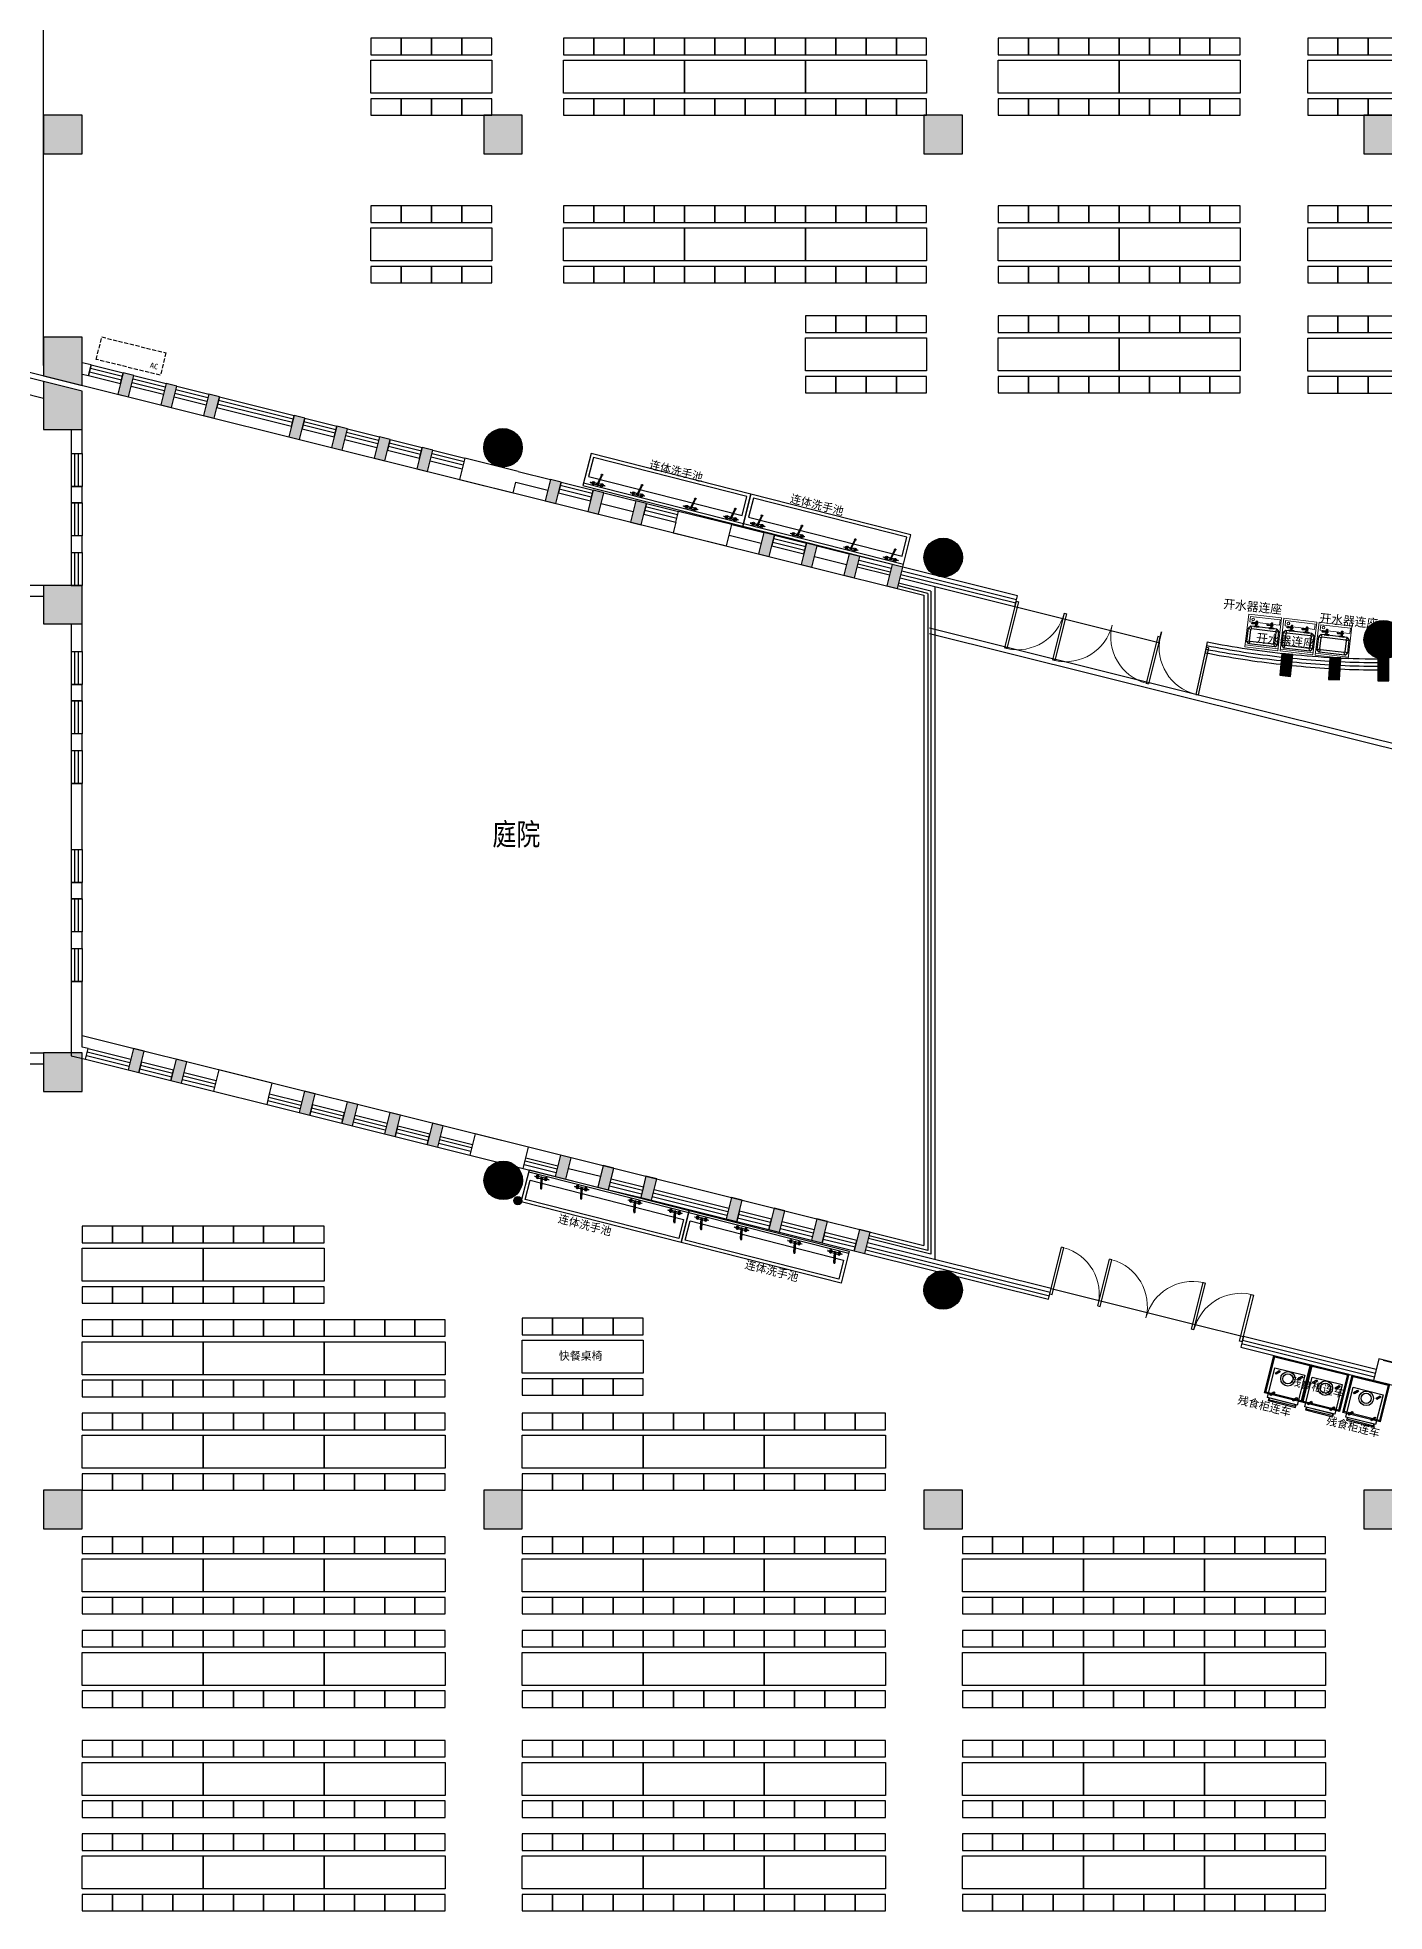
# Model space of a CAD drawing. Extents: x 1159254 to 1730927, y -477824 to -383968.
# Drawn here: x 1647919 to 1672403, y -454135 to -420061 of the extents above; entities that cross this region are included whole.
import ezdxf

# ---------------------------------------------------------------- set-up
doc = ezdxf.new("R2010")
doc.units = 0
doc.header["$LTSCALE"] = 1000
doc.linetypes.add('DASH', pattern=[0.35, 0.25, -0.1])
for name, color, linetype in [('0-空调出屋面', 41, 'Continuous'), ('COLUMN', 2, 'Continuous'), ('CURTWALL', 4, 'Continuous'), ('LG', 84, 'Continuous'), ('PUB_HATCH', 8, 'Continuous'), ('PUB_TEXT', 7, 'Continuous'), ('STAIR', 4, 'Continuous'), ('WALL', 6, 'Continuous'), ('WINDOW', 4, 'Continuous'), ('WS_厨房设备', 1, 'Continuous'), ('产品文字', 7, 'Continuous'), ('厨房布置', 4, 'Continuous'), ('空调', 205, 'Continuous')]:
    doc.layers.add(name, color=color, linetype=linetype)
doc.styles.add('HZ-1', font='MingLiU.ttf', dxfattribs={"width": 0.8})
doc.styles.get("Standard").update_dxf_attribs({"font": '', "width": 0.8})
doc.styles.add('WMF-宋体1', font='')
doc.styles.get('Standard').set_extended_font_data('SimSun')
doc.styles.get('WMF-宋体1').set_extended_font_data('SimSun')

# ---------------------------------------------------------------- blocks, each defined once
blk = doc.blocks.new('A$C03080C26')
at = {"layer": '厨房布置'}
for points in [[(-1650, 1100), (-1650, 1400), (-2200, 1400), (-2200, 1100)], [(-1100, 1100), (-1100, 1400), (-1650, 1400), (-1650, 1100)], [(-1650, 1100), (-1650, 1400), (-1650, 1400), (-1650, 1100)], [(-550, 1100), (-550, 1400), (-1100, 1400), (-1100, 1100)], [(0, 1100), (0, 1400), (-550, 1400), (-550, 1100)], [(-2200, 1000), (0, 1000), (0, 400), (-2200, 400)], [(-1650, 0), (-1650, 300), (-2200, 300), (-2200, 0)], [(-1100, 0), (-1100, 300), (-1650, 300), (-1650, 0)], [(-1650, 0), (-1650, 300), (-1650, 300), (-1650, 0)], [(-550, 0), (-550, 300), (-1100, 300), (-1100, 0)], [(0, 0), (0, 300), (-550, 300), (-550, 0)]]:
    blk.add_lwpolyline(points, close=True, dxfattribs=at)
blk = doc.blocks.new('vhjkghkghkl')
at = {"layer": '空调', "linetype": 'DASH', "ltscale": 0.3}
blk.add_lwpolyline([(134071, 540199), (134071, 539779), (132871, 539779), (132871, 540199), (134071, 540199)], close=True, dxfattribs=at)
at = {"layer": '空调', "linetype": 'DASH', "ltscale": 0.3, "style": 'HZ-1'}
blk.add_text('AC', height=100, dxfattribs=at).set_placement((133846, 539867))
blk = doc.blocks.new('水龙头')
at = {"color": 252}
for p, q in [((-136, -15), (-90, -14)), ((-136, -18), (-90, -19)), ((-52, -2), (-4, -2)), ((-52, -31), (-6, -31)), ((4, -2), (51, -2)), ((12, -31), (51, -31)), ((23, -194), (26, -209)), ((49, -204), (46, -189)), ((136, -15), (90, -14)), ((136, -18), (90, -19))]:
    blk.add_line(p, q, dxfattribs=at)
for points in [[(13, -7), (0, 0), (-14, -8), (-14, -25), (-7, -29)], [(11, -26), (13, -25), (13, -7)]]:
    blk.add_lwpolyline(points, dxfattribs=at)
blk.add_lwpolyline([(26, -194), (-9, -18, -1.00756), (9, -15), (43, -190)], format="xyb", dxfattribs=at)
for centre in [(-78, -16), (77, -16)]:
    blk.add_circle(centre, 10.9, dxfattribs=at)
for centre, radius, start, end in [((-78, -16), 27.5, 36.2116, 175.3449), ((77, -16), 27.5, 4.6931, 143.7884), ((-136, -16), 1, 91.3387, 171.564), ((-132, -16), 4.53, 171.564, 188.436), ((-136, -17), 1, 188.436, 268.6613), ((-78, -16), 27.5, 184.6551, 323.7884), ((-78, -16), 16, 189.0003, 170.9997), ((-77, -16), 12.9, 168.3562, 191.6438), ((-52, 3), 5, 216.2116, 270), ((-52, -36), 5, 90, 143.7884), ((51, 3), 5, 270, 323.7884), ((51, -36), 5, 36.2116, 90), ((77, -16), 27.5, 216.2116, 355.3069), ((77, -16), 16, 9.0664, 350.9336), ((77, -16), 12.9, 348.3562, 11.6438), ((136, -16), 1, 8.436, 88.6613), ((136, -17), 1, 271.3387, 351.564), ((132, -16), 4.53, 351.564, 8.436)]:
    blk.add_arc(centre, radius, start, end, dxfattribs=at)
for centre, start_param, end_param in [((34, -192), 5.611234, 10.096729), ((34, -190), 6.955136, 8.752827), ((37, -206), 0, 3.141593)]:
    blk.add_ellipse(centre, major_axis=(-11.3, -2.2), ratio=0.233596, start_param=start_param, end_param=end_param, dxfattribs=at)
blk = doc.blocks.new('*U96')
blk.add_line((0, 40), (3000, 40))
blk.add_lwpolyline([(0, 600), (3000, 600), (3000, 0), (0, 0)], close=True)
at = {"color": 252}
blk.add_lwpolyline([(60, 540), (2940, 540), (2940, 180), (60, 180)], close=True, dxfattribs=at)
at = {"color": 1, "rotation": 180}
for p in [(246, 70), (996, 70), (1996, 70), (2746, 70)]:
    blk.add_blockref('水龙头', p, dxfattribs=at)
blk = doc.blocks.new('Custom_79')
at = {"color": 252}
for p, q in [((0, 700), (20, 680)), ((90, 806), (602, 806)), ((101, 806), (101, 771)), ((590, 806), (590, 771)), ((680, 680), (700, 700)), ((20, 20), (0, 0)), ((680, 20), (700, 0))]:
    blk.add_line(p, q, dxfattribs=at)
blk.add_lwpolyline([(0, 700), (700, 700), (700, 0), (0, 0)], close=True)
for points in [[(70, 771), (630, 771), (630, 213), (70, 213)], [(90, 771), (602, 771), (602, 822), (90, 822)], [(96, 661), (157, 721), (176, 702), (116, 642)], [(520, 661), (580, 721), (599, 702), (539, 642)], [(20, 680), (680, 680), (680, 20), (20, 20)], [(96, 262), (157, 322), (176, 303), (116, 242)], [(520, 262), (580, 322), (599, 303), (539, 242)]]:
    blk.add_lwpolyline(points, close=True, dxfattribs=at)
blk.add_circle((350, 350), 132)
blk.add_circle((350, 350), 92.5, dxfattribs=at)
blk = doc.blocks.new('Custom_59')
at = {"lineweight": 13}
for p, q in [((0, 601), (0, 0)), ((600, 601), (0, 601)), ((600, 0), (0, 0))]:
    blk.add_line(p, q, dxfattribs=at)
for p, q in [((62, 385), (23, 346)), ((23, 101), (23, 346)), ((537, 385), (62, 385)), ((537, 385), (576, 346)), ((576, 346), (576, 101)), ((62, 62), (23, 101)), ((537, 62), (62, 62)), ((537, 62), (576, 101))]:
    blk.add_line(p, q)
at = {"color": 252}
for p, q in [((23, 346), (70, 326)), ((62, 385), (81, 338)), ((149, 437), (83, 432)), ((84, 453), (149, 447)), ((119, 385), (119, 400)), ((119, 400), (203, 400)), ((119, 385), (203, 385)), ((149, 450), (149, 481)), ((149, 400), (149, 437)), ((173, 447), (173, 481)), ((173, 400), (173, 437)), ((203, 400), (203, 385)), ((426, 437), (360, 432)), ((361, 453), (426, 447)), ((396, 385), (396, 400)), ((396, 400), (479, 400)), ((396, 385), (479, 385)), ((426, 450), (426, 481)), ((426, 400), (426, 437)), ((450, 447), (450, 481)), ((450, 400), (450, 437)), ((479, 400), (479, 385)), ((537, 385), (518, 338)), ((576, 346), (529, 326)), ((23, 101), (70, 121)), ((62, 62), (81, 109)), ((81, 338), (70, 326)), ((70, 121), (70, 326)), ((81, 109), (70, 121)), ((518, 338), (81, 338)), ((518, 109), (81, 109)), ((518, 338), (529, 326)), ((518, 109), (529, 121)), ((537, 62), (518, 109)), ((529, 326), (529, 121)), ((576, 101), (529, 121))]:
    blk.add_line(p, q, dxfattribs=at)
at = {"color": 8, "lineweight": 9}
for p, q in [((35, 464), (35, 561)), ((35, 561), (576, 561)), ((149, 464), (35, 464)), ((426, 464), (173, 464)), ((576, 464), (450, 464)), ((576, 561), (576, 464))]:
    blk.add_line(p, q, dxfattribs=at)
at = {"linetype": 'ByBlock', "lineweight": 13, "ltscale": 100}
blk.add_line((600, 0), (600, 601), dxfattribs=at)
at = {"color": 252, "lineweight": 13}
blk.add_line((600, 36), (0, 36), dxfattribs=at)
at = {"color": 8, "lineweight": 9}
blk.add_circle((91, 514), 24.2, dxfattribs=at)
at = {"color": 252, "extrusion": (0, 0, -1)}
for centre, major_axis, ratio, start_param, end_param in [((84, 443), (-7.58, -7.58), 1, -0.76365, 2.377942), ((161, 442), (13.3, -13.3), 1, 2.679403, 3.219406), ((161, 442), (13.3, -13.3), 1, 1.492983, 2.058838), ((161, 442), (-9.32, -9.32), 1, 3.926991, 10.210176), ((161, 481), (-9.25, -9.25), 0.881702, 0.848183, 3.989776), ((161, 442), (13.3, -13.3), 1, 4.634575, 6.360999), ((361, 443), (-7.58, -7.58), 1, -0.76365, 2.377942), ((438, 442), (13.3, -13.3), 1, 2.679403, 3.219406), ((438, 442), (13.3, -13.3), 1, 1.492983, 2.058838), ((438, 442), (-9.32, -9.32), 1, 3.926991, 10.210176), ((438, 481), (-9.25, -9.25), 0.881702, 0.848183, 3.989776), ((438, 442), (13.3, -13.3), 1, 4.634575, 6.360999)]:
    blk.add_ellipse(centre, major_axis=major_axis, ratio=ratio, start_param=start_param, end_param=end_param, dxfattribs=at)
blk = doc.blocks.new('_FZH')
blk.add_lwpolyline([(-0.5, -0.5), (0.5, -0.5), (0.5, 0.5), (-0.5, 0.5)], close=True)
at = {"layer": 'PUB_HATCH'}
blk.add_solid([(-0.5, -0.5), (0.5, -0.5), (-0.5, 0.5), (0.5, 0.5)], dxfattribs=at)
blk = doc.blocks.new('_YZH')
blk.add_circle((0, 0), 0.5)
at = {"layer": 'PUB_HATCH', "const_width": 0.5}
blk.add_lwpolyline([(-0.25, 0, 1), (0.25, 0, 1)], format="xyb", close=True, dxfattribs=at)
blk = doc.blocks.new('$WINLIB2D$00000001')
at = {"color": 0}
for points in [[(-0.5, 0.5), (-0.5, -0.5)], [(-0.5, 0.5), (0.5, 0.5)], [(0.5, -0.5), (0.5, 0.5)], [(0.5, 0.167), (-0.5, 0.167)], [(0.5, -0.167), (-0.5, -0.167)], [(-0.5, -0.5), (0.5, -0.5)]]:
    blk.add_lwpolyline(points, dxfattribs=at)
blk = doc.blocks.new('$DorLib2D$00000001')
for p, q in [((0.45, 0.975), (0.5, 0.975)), ((0.45, 0), (0.45, 0.975)), ((0.5, 0), (0.5, 0.975)), ((0.5, 0), (0.45, 0))]:
    blk.add_line(p, q)
at = {"lineweight": 13}
blk.add_arc((0.475, 0), 0.975, 91.4693, 180, dxfattribs=at)
blk = doc.blocks.new('$DorLib2D$00000002')
for p, q in [((-0.5, 0), (-0.5, 0.4875)), ((-0.475, 0.4875), (-0.5, 0.4875)), ((-0.475, 0), (-0.475, 0.4875)), ((0.475, 0), (0.475, 0.4875)), ((0.475, 0.4875), (0.5, 0.4875)), ((0.5, 0), (0.5, 0.4875)), ((-0.5, 0), (-0.475, 0)), ((0.5, 0), (0.475, 0))]:
    blk.add_line(p, q)
at = {"lineweight": 13}
for centre, start, end in [((-0.4875, 0), 0, 88.53072), ((0.4875, 0), 91.46928, 180)]:
    blk.add_arc(centre, 0.4875, start, end, dxfattribs=at)
blk = doc.blocks.new('$TCHSYS$WIN2D')
for p, q in [((-0.5, 0.5), (0.5, 0.5)), ((-0.5, 0.5), (-0.5, -0.5)), ((0.5, 0.167), (-0.5, 0.167)), ((0.5, 0.5), (0.5, -0.5)), ((0.5, -0.167), (-0.5, -0.167)), ((-0.5, -0.5), (0.5, -0.5))]:
    blk.add_line(p, q)

msp = doc.modelspace()

# ---------------------------------------------------------------- hatches: boundary and pattern name
at = {"layer": '0-空调出屋面'}
h = msp.add_hatch(dxfattribs=at)
h.set_pattern_fill('ANSI31', color=256, scale=10, style=0)
h.set_pattern_definition([(315, (1656584.627, -441144.79), (-11.2253, -11.2253), [])])
h.paths.add_polyline_path([(1656584.6, -441209.8, -1), (1656714.6, -441209.8, -1)])
at = {"layer": 'PUB_HATCH'}
for points in [[(1648729.8, -425512), (1648029.8, -425512), (1648029.8, -426212), (1648729.8, -426386.6)], [(1648029.8, -427189.6), (1648729.8, -427189.6), (1648729.8, -426489.6), (1648029.8, -426315.1)]]:
    msp.add_hatch(color=256, dxfattribs=at).paths.add_polyline_path(points)

# ---------------------------------------------------------------- linework, layer by layer
at = {"layer": '0-空调出屋面'}
for radius in [75, 65]:
    msp.add_circle((1656649.6, -441209.8), radius, dxfattribs=at)
at = {"layer": 'COLUMN'}
for p, q in [((1648729.8, -425512), (1648029.8, -425512)), ((1648029.8, -425512), (1648029.8, -426212)), ((1648729.8, -426386.6), (1648729.8, -425512)), ((1648029.8, -426212), (1648729.8, -426386.6)), ((1648729.8, -426489.6), (1648029.8, -426315.1)), ((1648029.8, -426315.1), (1648029.8, -427189.6)), ((1648729.8, -427189.6), (1648729.8, -426489.6)), ((1648029.8, -427189.6), (1648729.8, -427189.6)), ((1655640.1, -427903.4), (1655591.7, -428097.4)), ((1656658.8, -427951.2), (1655688.5, -427709.3)), ((1655591.7, -428097.4), (1656562, -428339.4)), ((1656562, -428339.4), (1656610.4, -428145.3)), ((1659521.3, -428871.1), (1659472.9, -429065.1)), ((1660540, -428918.9), (1659569.7, -428677)), ((1660443.2, -429307.1), (1660540, -428918.9)), ((1659472.9, -429065.1), (1660443.2, -429307.1)), ((1651217, -438832.2), (1651168.6, -439026.3)), ((1652187.3, -439074.2), (1651217, -438832.2)), ((1652138.9, -439268.2), (1652187.3, -439074.2)), ((1651120.2, -439220.4), (1652090.5, -439462.3)), ((1655874.4, -439993.5), (1655826, -440187.5)), ((1656844.7, -440235.4), (1655874.4, -439993.5)), ((1656796.3, -440429.4), (1656844.7, -440235.4)), ((1655777.6, -440381.6), (1656747.9, -440623.5)), ((1672301.6, -444089.2), (1672204.8, -444477.4)), ((1673077.9, -444282.8), (1672301.6, -444089.2)), ((1672204.8, -444477.4), (1672205.1, -444477.4)), ((1672205.1, -444477.4), (1672981.1, -444670.9))]:
    msp.add_line(p, q, dxfattribs=at)
at = {"layer": 'CURTWALL'}
for p, q in [((1663596.5, -429887.1), (1665682.6, -430407.3)), ((1663612.6, -429822.5), (1665698.8, -430342.6)), ((1663628.8, -429757.8), (1665714.9, -430277.9)), ((1665731, -430213.2), (1663644.9, -429693.1)), ((1665682.6, -430407.3), (1665731, -430213.2)), ((1668350.8, -430866.4), (1668302.4, -431060.5)), ((1668303.4, -431060.7), (1668351.8, -430866.6)), ((1668318.6, -430995.8), (1668319.5, -430996)), ((1668334.7, -430931.1), (1668335.7, -430931.3)), ((1668351.8, -430866.6), (1668350.8, -430866.4)), ((1668302.4, -431060.5), (1668303.4, -431060.7)), ((1669181.4, -431051.1), (1669143, -431247.4)), ((1662957.8, -442171.8), (1666295.9, -443004.1)), ((1662973.9, -442107.1), (1666312, -442939.4)), ((1662990.1, -442042.4), (1666328.2, -442874.7)), ((1666344.3, -442810), (1663006.2, -441977.7)), ((1666295.9, -443004.1), (1666344.3, -442810)), ((1669837.4, -443681), (1669789, -443875)), ((1669789, -443875), (1672204.8, -444477.4)), ((1669805.1, -443810.3), (1672221, -444412.7)), ((1669821.2, -443745.6), (1672237.1, -444348)), ((1672253.2, -444283.3), (1669837.4, -443681))]:
    msp.add_line(p, q, dxfattribs=at)
for radius, start, end in [(16850, 258.92497, 263.65904), (16783.3, 258.92497, 263.65737), (16716.7, 258.92497, 263.65568), (16650, 258.92497, 263.9981), (16650, 264.1622, 267), (16716.7, 264.34118, 266.65725), (16650, 267, 269.99905), (16850, 264.33911, 266.65996), (16783.3, 264.34014, 266.65861), (16850, 267.34004, 269.65901), (16783.3, 267.34139, 269.65734), (16716.7, 267.34275, 269.65565)]:
    msp.add_arc((1672379.8, -414711.2), radius, start, end, dxfattribs=at)
at = {"layer": 'LG'}
for p, q in [((1664154.8, -430130.9), (1663572, -429985.6)), ((1664104.8, -430170), (1663559.9, -430034.1)), ((1664104.8, -430170), (1664104.8, -442118.7)), ((1664154.8, -430130.9), (1664154.8, -442182.7)), ((1664154.8, -442182.7), (1663025.3, -441901.1)), ((1664104.8, -442118.7), (1663037.4, -441852.6))]:
    msp.add_line(p, q, dxfattribs=at)
at = {"layer": 'STAIR', "color": 8, "ltscale": 3}
for p, q in [((1626428.2, -420826.2), (1648379.8, -426299.3)), ((1664129.8, -430793.1), (1675245.4, -433564.5)), ((1664129.8, -430896.1), (1675221.2, -433661.5))]:
    msp.add_line(p, q, dxfattribs=at)
at = {"layer": 'STAIR'}
for p, q in [((1648379.8, -426299.3), (1664029.8, -430201.3)), ((1664029.8, -430201.3), (1664029.8, -442025.4)), ((1664229.8, -430045), (1664229.8, -442282.8))]:
    msp.add_line(p, q, dxfattribs=at)
msp.add_lwpolyline([(1648729.8, -438209.3), (1664029.8, -442025.4)], dxfattribs=at)
msp.add_lwpolyline([(1672379.8, -444108), (1680840.2, -446218.2), (1681145, -446294.2, -0.40792), (1685605.2, -453899.1), (1685556.1, -454096), (1681260.5, -471324.8), (1640679.8, -471324.8)], format="xyb", dxfattribs=at)
at = {"layer": 'WALL', "color": 3}
msp.add_line((1648029.8, -426024.2), (1648029.8, -399724.8), dxfattribs=at)
at = {"layer": 'WALL'}
for p, q in [((1648029.8, -426315.1), (1647278.3, -426127.8)), ((1648896.4, -426015.9), (1648729.8, -425974.3)), ((1648729.8, -426180.4), (1648848, -426209.9)), ((1648848, -426209.9), (1648896.4, -426015.9)), ((1648029.8, -426624.3), (1646828.5, -426324.8)), ((1648529.8, -427189.6), (1648529.8, -427624.8)), ((1648729.8, -427624.8), (1648729.8, -427189.6)), ((1648529.8, -427624.8), (1648729.8, -427624.8)), ((1656658.8, -427951.2), (1657241, -428096.4)), ((1648729.8, -428224.8), (1648529.8, -428224.8)), ((1648529.8, -428224.8), (1648529.8, -428524.8)), ((1648729.8, -428524.8), (1648729.8, -428224.8)), ((1656610.4, -428145.3), (1657192.6, -428290.5)), ((1648529.8, -428524.8), (1648729.8, -428524.8)), ((1658162.9, -428532.4), (1658745, -428677.5)), ((1658211.2, -428338.3), (1658793.4, -428483.5)), ((1660540, -428918.9), (1661122.1, -429064.1)), ((1648729.8, -429124.8), (1648529.8, -429124.8)), ((1648529.8, -429124.8), (1648529.8, -429424.8)), ((1648729.8, -429424.8), (1648729.8, -429124.8)), ((1660491.6, -429113), (1661073.8, -429258.1)), ((1662092.4, -429306), (1662674.6, -429451.2)), ((1648529.8, -429424.8), (1648729.8, -429424.8)), ((1662044, -429500.1), (1662626.2, -429645.2)), ((1648029.8, -430024.8), (1640729.8, -430024.8)), ((1648029.8, -430224.8), (1640729.8, -430224.8)), ((1648529.8, -430724.8), (1648529.8, -431224.8)), ((1648729.8, -431224.8), (1648729.8, -430724.8)), ((1648529.8, -431224.8), (1648729.8, -431224.8)), ((1648729.8, -431824.8), (1648529.8, -431824.8)), ((1648529.8, -431824.8), (1648529.8, -432124.8)), ((1648729.8, -432124.8), (1648729.8, -431824.8)), ((1648529.8, -432124.8), (1648729.8, -432124.8)), ((1648729.8, -432724.8), (1648529.8, -432724.8)), ((1648529.8, -432724.8), (1648529.8, -433024.8)), ((1648729.8, -433024.8), (1648729.8, -432724.8)), ((1648529.8, -433024.8), (1648729.8, -433024.8)), ((1648729.8, -433624.8), (1648529.8, -433624.8)), ((1648529.8, -433624.8), (1648529.8, -434824.8)), ((1648729.8, -434824.8), (1648729.8, -433624.8)), ((1648529.8, -434824.8), (1648729.8, -434824.8)), ((1648729.8, -435424.8), (1648529.8, -435424.8)), ((1648529.8, -435424.8), (1648529.8, -435724.8)), ((1648729.8, -435724.8), (1648729.8, -435424.8)), ((1648529.8, -435724.8), (1648729.8, -435724.8)), ((1648729.8, -436324.8), (1648529.8, -436324.8)), ((1648529.8, -436324.8), (1648529.8, -436624.8)), ((1648729.8, -436624.8), (1648729.8, -436324.8)), ((1648529.8, -436624.8), (1648729.8, -436624.8)), ((1648729.8, -437224.8), (1648529.8, -437224.8)), ((1648529.8, -437224.8), (1648529.8, -438574.5)), ((1648729.8, -438418.2), (1648729.8, -437224.8)), ((1640729.8, -438524.8), (1648029.8, -438524.8)), ((1648839.9, -438445.7), (1648729.8, -438418.2)), ((1648791.5, -438639.7), (1648839.9, -438445.7)), ((1640729.8, -438724.8), (1648029.8, -438724.8)), ((1648529.8, -438574.5), (1648791.5, -438639.7)), ((1657524.1, -440817), (1658106.3, -440962.2)), ((1657572.5, -440623), (1658154.7, -440768.1))]:
    msp.add_line(p, q, dxfattribs=at)
at = {"layer": 'WINDOW'}
for p, q in [((1665682.6, -430407.3), (1666555.9, -430625)), ((1666555.9, -430625), (1668302.4, -431060.5)), ((1666344.3, -442810), (1667217.6, -443027.8)), ((1667217.6, -443027.8), (1668964.1, -443463.2)), ((1668964.1, -443463.2), (1669837.4, -443681))]:
    msp.add_line(p, q, dxfattribs=at)

# ---------------------------------------------------------------- block references
at = {"layer": 'COLUMN', "xscale": 700, "yscale": 700, "zscale": 700}
for name, p in [('_FZH', (1648379.8, -421824.8)), ('_FZH', (1656379.8, -421824.8)), ('_FZH', (1664379.8, -421824.8)), ('_FZH', (1672379.8, -421824.8)), ('_YZH', (1656379.8, -427521)), ('_YZH', (1664381.6, -429516)), ('_FZH', (1648379.8, -430374.8)), ('_YZH', (1672379.8, -431011.2)), ('_FZH', (1648379.8, -438874.8)), ('_YZH', (1656384.2, -440842)), ('_YZH', (1664379.8, -442835.5)), ('_FZH', (1648379.8, -446824.8)), ('_FZH', (1656379.8, -446824.8)), ('_FZH', (1664379.8, -446824.8)), ('_FZH', (1672379.8, -446824.8))]:
    msp.add_blockref(name, p, dxfattribs=at)
at = {"layer": 'COLUMN'}
for p, xscale, yscale, zscale, rotation in [((1649527.2, -426379.3), 399.9999999999371, 200.000000000025, 200.000000000025, 76.00000000002387), ((1650303.5, -426572.8), 400.0000000000501, 200.000000000025, 200.000000000025, 76.00000000002791), ((1651079.7, -426766.4), 399.9999999999371, 200.000000000025, 200.000000000025, 76.00000000002387), ((1652632.2, -427153.4), 399.9999999999371, 200.000000000025, 200.000000000025, 76.00000000002387), ((1653408.4, -427347), 399.9999999999371, 200.000000000025, 200.000000000025, 76.00000000002387), ((1654184.7, -427540.5), 400.0000000000501, 200.000000000025, 200.000000000025, 76.00000000002791), ((1654960.9, -427734), 399.9999999998807, 199.9999999997991, 199.9999999997991, 76.00000000005622), ((1657289.6, -428314.7), 399.9999999999371, 200.000000000025, 200.000000000025, 76.00000000002387), ((1658065.8, -428508.2), 399.9999999999371, 200.000000000025, 200.000000000025, 76.00000000002387), ((1658842.1, -428701.7), 399.9999999999371, 200.000000000025, 200.000000000025, 76.00000000002387), ((1661170.8, -429282.3), 399.9999999999937, 199.9999999997991, 199.9999999997991, 76.00000000006025), ((1661947, -429475.9), 399.9999999999371, 200.000000000025, 200.000000000025, 76.00000000002387), ((1662723.3, -429669.4), 400.0000000000501, 200.000000000025, 200.000000000025, 76.00000000002791), ((1663499.5, -429863), 399.9999999999371, 200.000000000025, 200.000000000025, 76.00000000002387), ((1670618.2, -431468.9), 199.9999999998586, 399.9999999999728, 399.9999999999728, 174.0801537688131), ((1671497.9, -431538.1), 400.000000000026, 199.9999999999549, 199.9999999999549, 267.0000000192142), ((1672379.5, -431561.2), 199.9999999997648, 399.9999999999953, 399.9999999999953, 180.0801537297271), ((1649713.1, -438663.4), 400.0000000000501, 200.000000000025, 200.000000000025, 76.00000000002791), ((1650489.4, -438857), 399.9999999998241, 200.000000000025, 200.000000000025, 76.00000000001982), ((1652818.1, -439437.6), 399.9999999998241, 200.000000000025, 200.000000000025, 76.00000000001982), ((1653594.3, -439631.1), 400.0000000000501, 199.9999999997991, 199.9999999997991, 76.00000000002791), ((1654370.5, -439824.6), 400.0000000000501, 200.000000000025, 200.000000000025, 76.00000000002791), ((1655146.8, -440018.2), 399.9999999999371, 200.000000000025, 200.000000000025, 76.00000000002387), ((1657475.5, -440598.8), 400.0000000000501, 200.000000000025, 200.000000000025, 76.00000000002791), ((1658251.7, -440792.3), 400.0000000000501, 200.000000000025, 200.000000000025, 76.00000000002791), ((1659028, -440985.9), 399.9999999999371, 200.000000000025, 200.000000000025, 76.00000000002387), ((1660580.4, -441372.9), 400.0000000000501, 200.000000000025, 200.000000000025, 76.00000000002791), ((1661356.7, -441566.5), 399.9999999997678, 200.000000000025, 200.000000000025, 76.0000000000522), ((1662132.9, -441760), 399.9999999999371, 200.000000000025, 200.000000000025, 76.00000000002387), ((1662909.2, -441953.6), 399.9999999998241, 199.9999999997991, 199.9999999997991, 76.00000000001982)]:
    msp.add_blockref('_FZH', p, dxfattribs=dict(at, xscale=xscale, yscale=yscale, zscale=zscale, rotation=rotation))
at = {"layer": 'WINDOW'}
for name, p, xscale, yscale, zscale, rotation in [('$WINLIB2D$00000001', (1649163.3, -426185.5), 600, 200, 600, 345.9999999999987), ('$WINLIB2D$00000001', (1649939.5, -426379), 600, -200, 600, 345.9999999999996), ('$WINLIB2D$00000001', (1650715.8, -426572.6), 600, -200, 600, 345.9999999999996), ('$WINLIB2D$00000001', (1651880.1, -426862.9), 1400, 200, 1400, 345.9999999999996), ('$WINLIB2D$00000001', (1653044.5, -427153.2), 600, 200, 600, 345.9999999999955), ('$WINLIB2D$00000001', (1653820.7, -427346.7), 600, -200, 600, 346.0000000000077), ('$TCHSYS$WIN2D', (1648629.8, -427924.8), -600, 200, -600, 89.99999999997713), ('$WINLIB2D$00000001', (1654597, -427540.2), 600, 200, 600, 345.9999999999915), ('$WINLIB2D$00000001', (1655373.2, -427733.8), 600, -200, 600, 345.9999999999996), ('$WINLIB2D$00000001', (1657701.9, -428314.4), 600, 200, 600, 346.0000000000036), ('$TCHSYS$WIN2D', (1648629.8, -428824.8), -600, -200, -600, 89.99999999997713), ('$WINLIB2D$00000001', (1659254.4, -428701.5), 600, 200, 600, 345.9999999999996), ('$WINLIB2D$00000001', (1661583.1, -429282.1), 600, 200, 600, 345.9999999999915), ('$TCHSYS$WIN2D', (1648629.8, -429724.8), -600, 200, -600, 89.99999999997713), ('$WINLIB2D$00000001', (1663135.6, -429669.2), -600, 200, -600, 345.9999999999915), ('$DorLib2D$00000001', (1666143.5, -430419.1), -900, -900, -900, 346.0000000000003), ('$DorLib2D$00000002', (1667453.4, -430745.7), -1800, -1800, -1800, 346.0000000000003), ('$DorLib2D$00000001', (1668767, -431060.8), 900, -900, 900, 347.5394748361617), ('$TCHSYS$WIN2D', (1648629.8, -431524.8), -600, 200, -600, 89.999999999977), ('$TCHSYS$WIN2D', (1648629.8, -432424.8), -600, -200, -600, 89.999999999977), ('$TCHSYS$WIN2D', (1648629.8, -433324.8), -600, 200, -600, 89.999999999977), ('$TCHSYS$WIN2D', (1648629.8, -435124.8), -600, 200, -600, 89.999999999977), ('$TCHSYS$WIN2D', (1648629.8, -436024.8), -600, -200, -600, 89.999999999977), ('$TCHSYS$WIN2D', (1648629.8, -436924.8), -600, 200, -600, 89.999999999977), ('$WINLIB2D$00000001', (1649203.8, -438639.5), 800, -200, 800, 346.0000000000027), ('$WINLIB2D$00000001', (1650077.1, -438857.2), 600, 200, 600, 345.9999999999996), ('$WINLIB2D$00000001', (1650853.3, -439050.8), 600, -200, 600, 346.0000000000016), ('$WINLIB2D$00000001', (1652405.8, -439437.8), 600, -200, 600, 345.9999999999915), ('$WINLIB2D$00000001', (1653182, -439631.4), 600, 200, 600, 346.0000000000117), ('$WINLIB2D$00000001', (1653958.2, -439824.9), 600, -200, 600, 345.9999999999874), ('$WINLIB2D$00000001', (1654734.5, -440018.4), 600, 200, 600, 346.0000000000117), ('$WINLIB2D$00000001', (1655510.7, -440212), 600, -200, 600, 345.9999999999955), ('$WINLIB2D$00000001', (1657063.2, -440599.1), 600, -200, 600, 346.0000000000036), ('$WINLIB2D$00000001', (1658615.7, -440986.1), 600, -200, 600, 346.0000000000077), ('$WINLIB2D$00000001', (1659780, -441276.4), 1400, -200, 1400, 345.9999999999976), ('$WINLIB2D$00000001', (1660944.4, -441566.7), 600, 200, 600, 345.9999999999996), ('$WINLIB2D$00000001', (1661720.6, -441760.3), 600, -200, 600, 346.0000000000036), ('$WINLIB2D$00000001', (1662496.8, -441953.8), 600, 200, 600, 345.9999999999956), ('$DorLib2D$00000001', (1666756.7, -443015.9), -900, 900, -900, 345.9999999999993), ('$DorLib2D$00000002', (1668066.6, -443342.5), -1800, 1800, -1800, 345.9999999999993), ('$DorLib2D$00000001', (1669376.5, -443669.1), 900, 900, 900, 345.9999999999993)]:
    msp.add_blockref(name, p, dxfattribs=dict(at, xscale=xscale, yscale=yscale, zscale=zscale, rotation=rotation))
at = {"layer": 'WS_厨房设备', "xscale": -1, "rotation": 345.7231730149649}
for p in [(1660739.9, -428944.2), (1663647.2, -429684.1)]:
    msp.add_blockref('*U96', p, dxfattribs=at)
at = {"layer": 'WS_厨房设备'}
for name, p, rotation in [('Custom_59', (1669866.4, -431141.1), 353.2870438298699), ('Custom_59', (1670505.3, -431216.3), 353.2870438298699), ('Custom_59', (1671144.2, -431291.5), 353.2870438298699), ('*U96', (1659766.2, -441391), 165.7231730148662), ('*U96', (1662673.5, -442130.8), 165.7231730148662), ('Custom_79', (1671072.3, -444194.9), 165.9999999999925), ('Custom_79', (1671751.5, -444364.3), 165.9999999999925), ('Custom_79', (1672495.2, -444549.7), 165.9999999999925)]:
    msp.add_blockref(name, p, dxfattribs=dict(at, rotation=rotation))
at = {"layer": '厨房布置', "rotation": 180}
for p in [(1653979.8, -420074.8), (1657479.8, -420074.8), (1659679.8, -420074.8), (1661879.8, -420074.8), (1665379.8, -420074.8), (1667579.8, -420074.8), (1671006.9, -420074.8), (1653979.8, -423124.8), (1657479.8, -423124.8), (1659679.8, -423124.8), (1661879.8, -423124.8), (1665379.8, -423124.8), (1667579.8, -423124.8), (1671006.9, -423124.8), (1661879.8, -425124.8), (1665379.8, -425124.8), (1667579.8, -425124.8), (1671006.9, -425127), (1648729.8, -441674.8), (1650929.8, -441674.8), (1648729.8, -443374.8), (1650929.8, -443374.8), (1653129.8, -443374.8), (1656729.8, -443348.7), (1648729.8, -445074.8), (1650929.8, -445074.8), (1653129.8, -445074.8), (1656729.8, -445074.8), (1658929.8, -445074.8), (1661129.8, -445074.8), (1648729.8, -447324.8), (1650929.8, -447324.8), (1653129.8, -447324.8), (1656729.8, -447324.8), (1658929.8, -447324.8), (1661129.8, -447324.8), (1664729.8, -447324.8), (1666929.8, -447324.8), (1669129.8, -447324.8), (1648729.8, -449024.8), (1650929.8, -449024.8), (1653129.8, -449024.8), (1656729.8, -449024.8), (1658929.8, -449024.8), (1661129.8, -449024.8), (1664729.8, -449024.8), (1666929.8, -449024.8), (1669129.8, -449024.8), (1648729.8, -451024.8), (1650929.8, -451024.8), (1653129.8, -451024.8), (1656729.8, -451024.8), (1658929.8, -451024.8), (1661129.8, -451024.8), (1664729.8, -451024.8), (1666929.8, -451024.8), (1669129.8, -451024.8), (1648729.8, -452724.8), (1650929.8, -452724.8), (1653129.8, -452724.8), (1656729.8, -452724.8), (1658929.8, -452724.8), (1661129.8, -452724.8), (1664729.8, -452724.8), (1666929.8, -452724.8), (1669129.8, -452724.8)]:
    msp.add_blockref('A$C03080C26', p, dxfattribs=at)
at = {"layer": '空调', "rotation": 345.9999999767477}
msp.add_blockref('vhjkghkghkl', (1389477.6, -917514.5), dxfattribs=at)

# ---------------------------------------------------------------- texts
at = {"color": 7, "lineweight": 0, "style": 'WMF-宋体1'}
for p in [(1669465.3, -430434.7), (1671214.5, -430694.4), (1670062.3, -431054.2)]:
    msp.add_text('开水器连座', height=157.34, rotation=354.21972, dxfattribs=at).set_placement(p)
at = {"layer": 'PUB_TEXT', "width": 0.8}
msp.add_text('庭院', height=398.73, dxfattribs=at).set_placement((1656187.4, -434747.5))
at = {"layer": '产品文字', "color": 7, "lineweight": 0, "style": 'WMF-宋体1'}
for s, rotation, p in [('连体洗手池', 345.72317, (1659029.3, -427889.9)), ('连体洗手池', 345.72317, (1661588.8, -428506.9)), ('连体洗手池', 345.72317, (1657368.6, -441601.9)), ('连体洗手池', 345.72317, (1660766, -442436.1)), ('残食柜连车', 346.24712, (1670680.7, -444557.2)), ('残食柜连车', 346.24712, (1669722.3, -444898.3)), ('残食柜连车', 346.24712, (1671334.2, -445274.8))]:
    msp.add_text(s, height=145.52, rotation=rotation, dxfattribs=at).set_placement(p)
msp.add_text('快餐桌椅', height=145.52, dxfattribs=at).set_placement((1657395.6, -444104.9))

doc.saveas('drawing.dxf')
